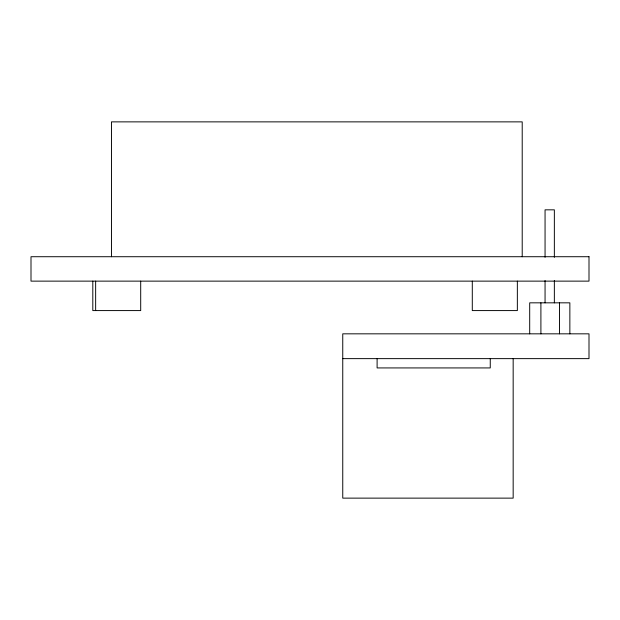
<?xml version="1.0" encoding="UTF-8"?>
<svg xmlns="http://www.w3.org/2000/svg" width="620" height="620" viewBox="0 0 620 620"><rect width="100%" height="100%" fill="white"/><g stroke="black" fill="none" stroke-linecap="round" stroke-linejoin="round"><path stroke-width="0.93" d="M342.752 358.631L589 358.631L589 333.831L342.752 333.831L342.752 498.131L513.166 498.131L513.166 358.631M569.857 333.831L569.857 302.831L529.697 302.831L529.697 333.831M559.504 302.831L559.504 333.831M554.357 257.3L554.357 209.831L545.058 209.831L545.058 257.3M554.357 280.55L554.357 302.831M545.058 280.55L545.058 302.831M540.904 302.831L540.904 333.831M522.211 256.719L522.211 121.869L111.46 121.869L111.46 256.719M517.351 281.131L517.351 310.581L472.293 310.581L472.293 281.131M490.257 358.631L490.257 367.931L377.107 367.931L377.107 358.631M140.701 281.131L140.701 310.581L92.806 310.581L92.806 281.131M95.643 281.131L95.643 310.581M589 256.719L31 256.719L31 281.131L589 281.131L589 256.719"/></g></svg>
